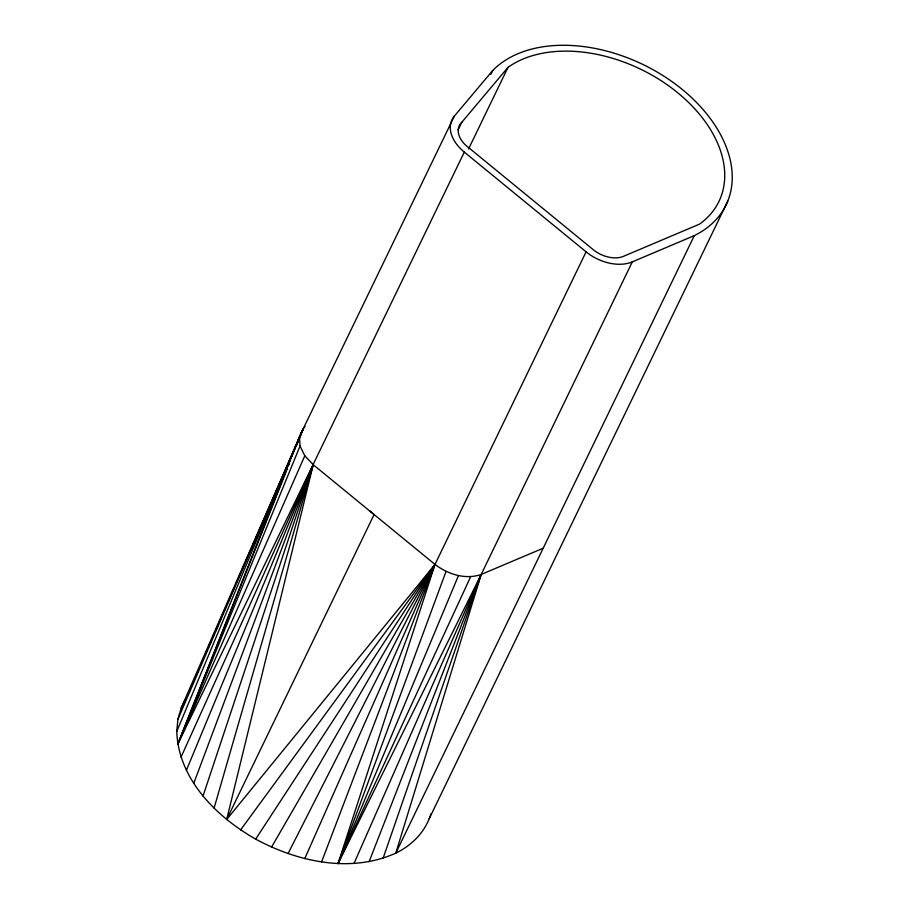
<?xml version="1.0" encoding="UTF-8"?>
<svg xmlns="http://www.w3.org/2000/svg" width="909" height="909" viewBox="0 0 909 909"><rect width="100%" height="100%" fill="white"/><g stroke="black" fill="none" stroke-linecap="round" stroke-linejoin="round"><path stroke-width="1.36" d="M176.755 731.45L177.914 719.28L181.243 707.861L303.231 428.707L454.33 116.136L492.712 70.538A135.884 90.218 25.8 0 1 682.318 89.502A135.884 90.218 25.8 0 1 694.306 235.624L395.779 853.142C350.635 873.526 297.652 861.823 255.668 839.132C216.376 816.793 178.459 779.263 176.755 731.45L303.231 428.707L305.06 426.537M694.306 235.624L632.3 261.883A38.167 25.338 25.8 0 1 586.089 251.85L434.991 564.421L226.682 819.498L313.207 464.692L304.799 455.773L300.027 446.035L299.493 436.638L303.231 428.707L296.436 445.796M214.081 808.158L313.207 464.692L434.991 564.421C447.921 574.261 465.294 579.953 481.202 574.454L543.207 548.195M632.3 261.883L481.202 574.454L338.068 863.55L434.991 564.421L240.624 829.894M203.037 796.034L313.207 464.692L181.016 757.197M383.109 858.232L481.202 574.454L354.01 863.482M470.623 576.783L338.068 863.55L446.035 571.443M193.753 783.365L313.207 464.692L186.368 770.343M321.581 861.902L434.991 564.421L255.668 839.132M369.099 861.698L481.202 574.454L395.779 853.142A135.884 90.218 25.8 0 0 430.98 813.691M454.33 116.136A38.167 25.338 25.8 0 0 464.306 152.121L177.8 744.164L299.493 436.638M304.799 455.773L177.8 744.164L287.551 468.146M288.596 465.51L289.641 462.886M177.8 744.164L300.027 446.035M338.068 863.55L458.409 575.738M284.597 473.021L303.231 428.707L236.238 583.169M177.914 719.28L303.231 428.707M196.276 675.33L197.957 671.433M205.275 654.56L206.968 650.674M208.093 648.072L211.467 640.288M212.592 637.686L214.285 633.8M215.41 631.198L223.296 613.03M224.421 610.428L226.102 606.542M227.227 603.94L235.113 585.771M304.799 858.562L434.991 564.421L271.564 847.086M458.102 129.919L461.806 122.26L508.017 67.346A127.953 84.957 25.8 0 1 677.739 92.775A127.953 84.957 25.8 0 1 699.498 224.137L624.835 255.759A25.236 16.748 25.8 0 1 591.975 248.623L468.896 147.837A24.713 16.407 25.8 0 1 461.806 122.26M490.86 74.368L492.712 70.538M468.544 148.996L508.017 67.346M226.682 819.498L374.099 514.551A135.884 90.218 25.8 0 1 369.736 510.869M429.23 818.657L727.757 201.139M288.039 853.596L434.991 564.421M181.243 707.861L186.095 698.555M464.306 152.121L586.089 251.85"/></g></svg>
